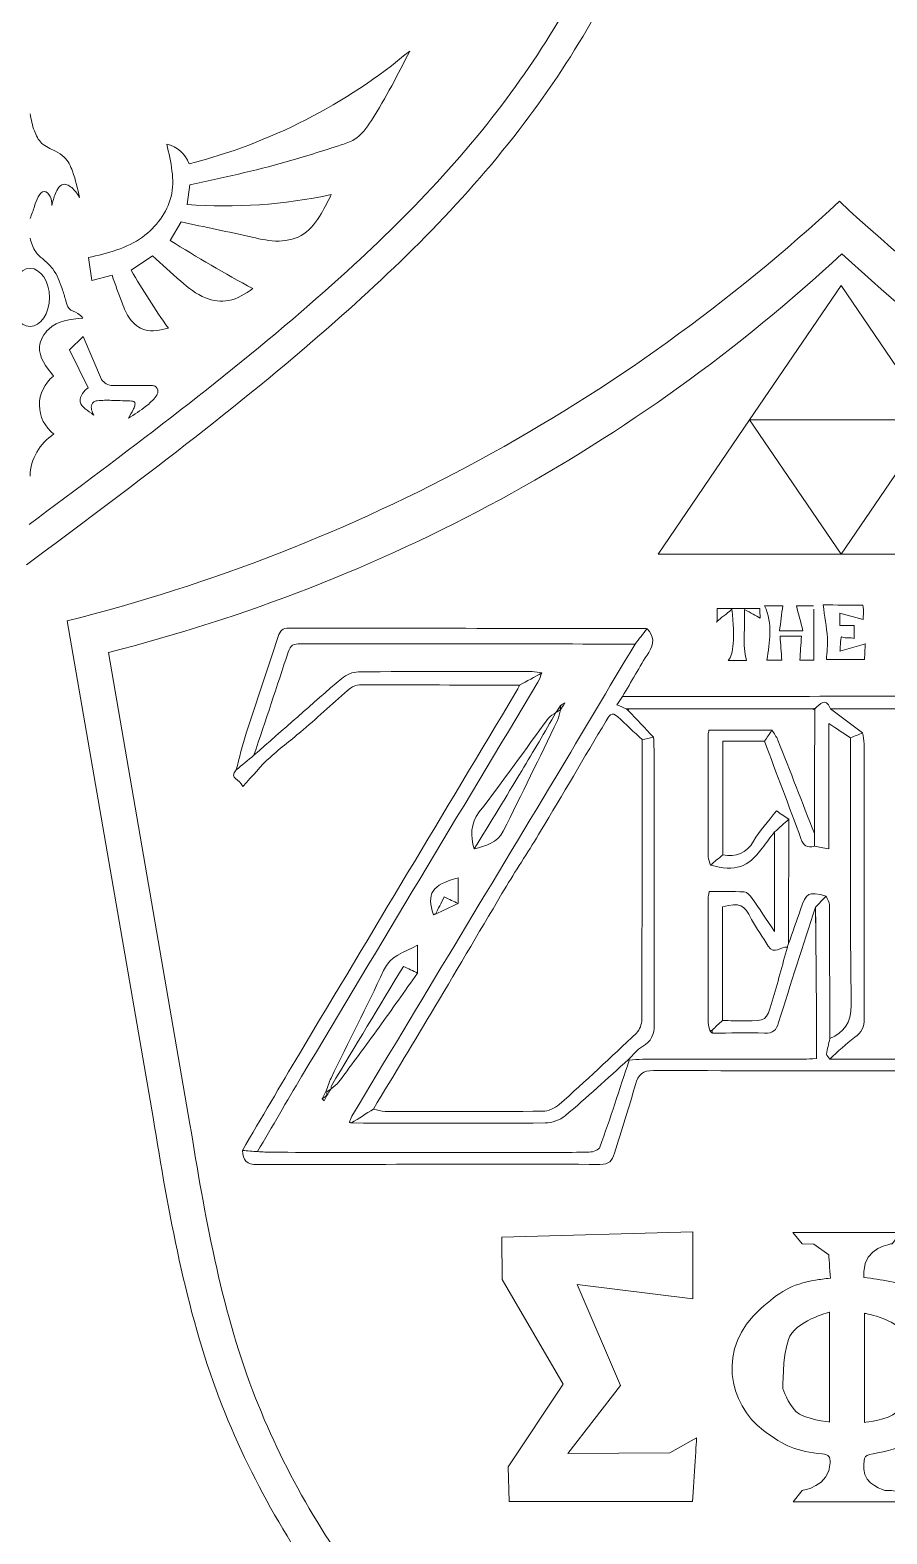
# Model space of a CAD drawing. Header units: inches. Extents: x 0 to 12, y 0 to 12.
# Drawn here: x 5.506 to 6.429, y 7.56 to 9.18 of the extents above; entities that cross this region are included whole.
import ezdxf

# ---------------------------------------------------------------- set-up
doc = ezdxf.new("R2010")
doc.units = ezdxf.units.IN
doc.header["$MEASUREMENT"] = 0

msp = doc.modelspace()

# ---------------------------------------------------------------- linework, layer by layer
at = {"color": 5, "lineweight": 0}
for p, q in [((5.6754, 8.9922), (5.6786, 9.0135)), ((5.6572, 8.9536), (5.669, 8.9734)), ((5.5692, 8.935), (5.573, 8.9103)), ((5.6151, 8.9216), (5.6383, 8.9369)), ((5.573, 8.9103), (5.5947, 8.916)), ((6.3799, 8.9049), (6.2814, 8.7602)), ((6.4783, 8.7602), (6.3799, 8.9049)), ((5.5634, 8.8502), (5.549, 8.8357)), ((5.5833, 8.8038), (5.5634, 8.8502)), ((5.549, 8.8357), (5.5691, 8.7949)), ((5.6371, 8.7971), (5.5954, 8.7971)), ((6.2814, 8.7602), (6.183, 8.6154)), ((6.3799, 8.6154), (6.2814, 8.7602)), ((6.2814, 8.7602), (6.4783, 8.7602)), ((6.4783, 8.7602), (6.3799, 8.6154)), ((6.183, 8.6154), (6.3799, 8.6154)), ((6.3799, 8.6154), (6.5768, 8.6154)), ((5.5907, 8.5097), (5.6786, 8.0013))]:
    msp.add_line(p, q, dxfattribs=at)
at = {"color": 250, "lineweight": 0}
msp.add_line((5.5464, 8.5437), (5.6389, 8.0085), dxfattribs=at)
at = {"color": 5, "lineweight": 0}
for centre, radius, start, end in [((5.5281, 9.6212), 0.604, 284.3341, 309.8666), ((5.6472, 9.0256), 0.0322, 18.8063, 78.5326), ((5.7156, 9.5413), 0.5506, 265.8076, 282.0733), ((6.4487, 10.2081), 1.4833, 237.7506, 241.7403), ((5.1496, 10.2628), 1.8077, 284.1261, 312.9293), ((7.612, 10.2628), 1.8077, 227.0707, 255.8739), ((6.2748, 9.3008), 0.7609, 209.8934, 215.4983), ((5.5556, 8.7763), 0.0392, 127.8196, 233.1621), ((5.5956, 8.8118), 0.0146, 212.8639, 268.9541), ((5.5624, 8.6978), 0.0561, 122.6808, 178.0796)]:
    msp.add_arc(centre, radius, start, end, dxfattribs=at)
at = {"color": 250, "lineweight": 0}
for centre, start, end in [((5.082, 10.389), 284.1261, 312.9293), ((7.6741, 10.389), 227.0707, 255.8739)]:
    msp.add_arc(centre, 1.9029, start, end, dxfattribs=at)
at = {"color": 5, "lineweight": 0}
msp.add_ellipse((5.5064, 8.8921), major_axis=(0, 0.0313), ratio=0.665933, dxfattribs=at)
at = {"color": 250, "lineweight": 0}
for points in [[(5.5025, 8.6041), (5.6107, 8.6846), (5.8005, 8.8259), (6.0375, 9.0568), (6.1911, 9.3193), (6.225, 9.5139), (6.2417, 9.6169)], [(6.3781, 6.9957), (6.2699, 7.0762), (6.0801, 7.2175), (5.8431, 7.4485), (5.6895, 7.711), (5.6556, 7.9055), (5.6389, 8.0085)], [(6.3781, 6.9957), (6.4862, 7.0762), (6.676, 7.2175), (6.913, 7.4485), (7.0666, 7.711), (7.1005, 7.9055), (7.1172, 8.0085)]]:
    msp.add_open_spline(points, degree=3, knots=[0, 0, 0, 0, 0.0808468, 0.1419248, 0.197496, 0.2597021, 0.2597021, 0.2597021, 0.2597021], dxfattribs=at)
at = {"color": 5, "lineweight": 0}
for points, knots in [([(5.5053, 8.6475), (5.608, 8.724), (5.7883, 8.8582), (6.0135, 9.0776), (6.1594, 9.327), (6.1916, 9.5118), (6.2074, 9.6097)], [0, 0, 0, 0, 0.0808468, 0.1419248, 0.197496, 0.2597021, 0.2597021, 0.2597021, 0.2597021]), ([(5.6786, 9.0135), (5.7134, 9.021), (5.7684, 9.033), (5.8262, 9.0515), (5.8602, 9.0625), (5.8858, 9.0994), (5.9026, 9.1325), (5.9153, 9.1576)], [0, 0, 0, 0, 0.02753964, 0.04351363, 0.0474821, 0.05463243, 0.07669562, 0.07669562, 0.07669562, 0.07669562]), ([(5.5064, 9.0901), (5.5076, 9.0839), (5.5097, 9.0726), (5.518, 9.0565), (5.5321, 9.0509), (5.5456, 9.0429), (5.5543, 9.0244), (5.5576, 9.0092), (5.5596, 8.9998)], [0, 0, 0, 0, 0.00496667, 0.00889983, 0.01334248, 0.01630321, 0.02086423, 0.02843291, 0.02843291, 0.02843291, 0.02843291]), ([(5.5692, 8.935), (5.5898, 8.9399), (5.628, 8.9491), (5.6668, 9.0007), (5.6581, 9.038), (5.6536, 9.0572)], [0, 0, 0, 0, 0.01607831, 0.02987121, 0.04449574, 0.04449574, 0.04449574, 0.04449574]), ([(5.5298, 8.9912), (5.5308, 8.9954), (5.5328, 9.0035), (5.5406, 9.0174), (5.5537, 9.0096), (5.5576, 9.0031), (5.5596, 8.9998)], [0, 0, 0, 0, 0.00351206, 0.00679766, 0.00978558, 0.01288207, 0.01288207, 0.01288207, 0.01288207]), ([(5.5064, 8.9771), (5.5081, 8.9816), (5.5112, 8.9895), (5.5138, 8.9997), (5.5214, 9.0093), (5.5295, 9.0004), (5.5297, 8.9944), (5.5298, 8.9912)], [0, 0, 0, 0, 0.00367448, 0.00651244, 0.00872326, 0.0109429, 0.0134626, 0.0134626, 0.0134626, 0.0134626]), ([(5.669, 8.9734), (5.6945, 8.9681), (5.7295, 8.9608), (5.7737, 8.9505), (5.8035, 8.9579), (5.8196, 8.9806), (5.8273, 8.996), (5.8308, 9.0029)], [0, 0, 0, 0, 0.02023305, 0.02779216, 0.03497388, 0.04239776, 0.04841567, 0.04841567, 0.04841567, 0.04841567]), ([(5.5064, 8.9558), (5.5079, 8.9506), (5.5103, 8.9419), (5.5211, 8.9327), (5.5335, 8.9217), (5.5401, 8.9045), (5.5445, 8.8903), (5.5474, 8.8783), (5.5575, 8.8763), (5.5616, 8.8718), (5.5633, 8.8699)], [0, 0, 0, 0, 0.00412311, 0.00675957, 0.01082209, 0.01687384, 0.02044886, 0.02277519, 0.025562, 0.02745838, 0.02745838, 0.02745838, 0.02745838]), ([(5.6383, 8.9369), (5.6483, 8.9278), (5.6661, 8.9113), (5.6918, 8.8902), (5.7225, 8.8857), (5.7381, 8.8961), (5.7464, 8.9016)], [0, 0, 0, 0, 0.01052872, 0.01884852, 0.02537562, 0.03288337, 0.03288337, 0.03288337, 0.03288337]), ([(5.5947, 8.916), (5.5982, 8.9061), (5.6038, 8.89), (5.6126, 8.868), (5.6311, 8.8531), (5.6466, 8.8569), (5.6553, 8.859)], [0, 0, 0, 0, 0.00813648, 0.01321573, 0.01827977, 0.02485473, 0.02485473, 0.02485473, 0.02485473]), ([(5.5316, 8.8073), (5.5236, 8.8175), (5.5108, 8.8341), (5.5284, 8.8662), (5.5496, 8.8685), (5.5633, 8.8699)], [0, 0, 0, 0, 0.00906876, 0.01459213, 0.02458282, 0.02458282, 0.02458282, 0.02458282]), ([(5.5691, 8.7949), (5.5668, 8.7931), (5.5621, 8.7893), (5.5576, 8.7753), (5.5695, 8.7701), (5.5748, 8.7654), (5.575, 8.7653)], [0, 0, 0, 0, 0.002263082, 0.004672888, 0.009805081, 0.009973743, 0.009973743, 0.009973743, 0.009973743]), ([(5.6122, 8.7619), (5.6187, 8.766), (5.6295, 8.7729), (5.6402, 8.7826), (5.6453, 8.7907), (5.6421, 8.7969), (5.6385, 8.7971), (5.6371, 8.7971)], [0, 0, 0, 0, 0.00596177, 0.00986587, 0.01130521, 0.01296865, 0.01403095, 0.01403095, 0.01403095, 0.01403095]), ([(5.6122, 8.7619), (5.614, 8.7651), (5.6166, 8.7694), (5.6192, 8.7749), (5.6199, 8.7803), (5.6077, 8.7808), (5.5959, 8.7813), (5.5827, 8.7814), (5.5747, 8.7801), (5.571, 8.7742), (5.573, 8.7688), (5.575, 8.7653)], [0, 0, 0, 0, 0.00278599, 0.00388366, 0.00486863, 0.00626844, 0.01134116, 0.01538852, 0.01640716, 0.01732059, 0.0203083, 0.0203083, 0.0203083, 0.0203083]), ([(6.171, 8.5352), (6.1667, 8.5297), (6.1624, 8.5242), (6.158, 8.5187), (6.0379, 8.5188), (5.9178, 8.5188), (5.7976, 8.519), (5.7905, 8.5191), (5.7867, 8.5174), (5.7843, 8.5101), (5.7723, 8.473), (5.7599, 8.436), (5.7475, 8.3989), (5.7411, 8.3936), (5.7347, 8.3883), (5.7283, 8.383), (5.7319, 8.3962), (5.7349, 8.4096), (5.7391, 8.4226), (5.7504, 8.4574), (5.7623, 8.492), (5.7735, 8.5267), (5.7756, 8.5331), (5.7783, 8.5358), (5.7854, 8.5358), (5.9123, 8.5356), (6.0392, 8.5356), (6.1662, 8.5356), (6.1678, 8.5356), (6.1694, 8.5353), (6.171, 8.5352)], [0, 0, 0, 0, 1, 1, 1, 2, 2, 2, 3, 3, 3, 4, 4, 4, 5, 5, 5, 6, 6, 6, 7, 7, 7, 8, 8, 8, 9, 9, 9, 10, 10, 10, 10]), ([(6.171, 8.5352), (6.1784, 8.5271), (6.1789, 8.5191), (6.1727, 8.5095), (6.1627, 8.4942), (6.1539, 8.4781), (6.1446, 8.4623), (6.1427, 8.4594), (6.1408, 8.4565), (6.1385, 8.4531), (6.1423, 8.4515), (6.1452, 8.4502), (6.1481, 8.449), (6.1489, 8.4483), (6.1498, 8.4477), (6.1507, 8.447), (6.1597, 8.4375), (6.1688, 8.428), (6.1778, 8.4185), (6.1737, 8.4176), (6.1696, 8.4166), (6.1655, 8.4157), (6.1568, 8.4239), (6.1482, 8.4322), (6.1395, 8.4403), (6.1326, 8.4468), (6.1295, 8.4405), (6.1268, 8.4359), (6.1032, 8.3964), (6.08, 8.3566), (6.0563, 8.3171), (6.0444, 8.2972), (6.0314, 8.2778), (6.0195, 8.2579), (5.9936, 8.2147), (5.9682, 8.1712), (5.9424, 8.1279), (5.9205, 8.0911), (5.8983, 8.0545), (5.8762, 8.0177), (5.8683, 8.0127), (5.8605, 8.0077), (5.8526, 8.0027), (5.8526, 8.0027), (5.8525, 8.0027), (5.8525, 8.0027), (5.8518, 8.003), (5.8512, 8.0032), (5.8504, 8.0032), (5.8512, 8.0054), (5.8516, 8.0079), (5.8528, 8.0099), (5.926, 8.1318), (5.9994, 8.2535), (6.0726, 8.3754), (6.1012, 8.4231), (6.1295, 8.471), (6.158, 8.5187), (6.1624, 8.5242), (6.1667, 8.5297), (6.171, 8.5352)], [0, 0, 0, 0, 1, 1, 1, 2, 2, 2, 3, 3, 3, 4, 4, 4, 5, 5, 5, 6, 6, 6, 7, 7, 7, 8, 8, 8, 9, 9, 9, 10, 10, 10, 11, 11, 11, 12, 12, 12, 13, 13, 13, 14, 14, 14, 15, 15, 15, 16, 16, 16, 17, 17, 17, 18, 18, 18, 19, 19, 19, 20, 20, 20, 20]), ([(6.0577, 8.4876), (6.0542, 8.4881), (6.0506, 8.489), (6.047, 8.489), (5.9847, 8.4891), (5.9224, 8.4893), (5.8601, 8.4887), (5.854, 8.4887), (5.8467, 8.4856), (5.842, 8.4816), (5.8102, 8.4544), (5.779, 8.4265), (5.7475, 8.3989), (5.7599, 8.436), (5.7723, 8.473), (5.7843, 8.5101), (5.7867, 8.5174), (5.7905, 8.5191), (5.7976, 8.519), (5.9178, 8.5188), (6.0379, 8.5188), (6.158, 8.5187), (6.1295, 8.471), (6.1012, 8.4231), (6.0726, 8.3754), (5.9994, 8.2535), (5.926, 8.1318), (5.8528, 8.0099), (5.8516, 8.0079), (5.8512, 8.0054), (5.8504, 8.0032), (5.8511, 8.003), (5.8518, 8.0029), (5.8525, 8.0027), (5.8525, 8.0027), (5.8526, 8.0027), (5.8526, 8.0027), (5.9221, 8.0026), (5.9917, 8.0022), (6.0613, 8.0027), (6.0686, 8.0027), (6.0773, 8.0058), (6.0828, 8.0105), (6.1061, 8.0301), (6.1283, 8.0508), (6.1509, 8.0711), (6.1509, 8.0711), (6.1516, 8.0702), (6.1516, 8.0702), (6.1413, 8.039), (6.1312, 8.0077), (6.1202, 7.9768), (6.1192, 7.9738), (6.1127, 7.9714), (6.1087, 7.9713), (6.0839, 7.9708), (6.0591, 7.971), (6.0343, 7.971), (5.9453, 7.971), (5.8562, 7.971), (5.7672, 7.9711), (5.7619, 7.9711), (5.7567, 7.9715), (5.7514, 7.9718), (5.7672, 7.9988), (5.7827, 8.0259), (5.7988, 8.0527), (5.8835, 8.1944), (5.9685, 8.3361), (6.0533, 8.4777), (6.0551, 8.4808), (6.0562, 8.4843), (6.0577, 8.4876)], [0, 0, 0, 0, 1, 1, 1, 2, 2, 2, 3, 3, 3, 4, 4, 4, 5, 5, 5, 6, 6, 6, 7, 7, 7, 8, 8, 8, 9, 9, 9, 10, 10, 10, 11, 11, 11, 12, 12, 12, 13, 13, 13, 14, 14, 14, 15, 15, 15, 16, 16, 16, 17, 17, 17, 18, 18, 18, 19, 19, 19, 20, 20, 20, 21, 21, 21, 22, 22, 22, 23, 23, 23, 24, 24, 24, 24]), ([(6.0577, 8.4876), (6.0497, 8.4832), (6.0416, 8.4788), (6.0336, 8.4744), (5.9761, 8.4745), (5.9187, 8.4747), (5.8613, 8.4746), (5.858, 8.4746), (5.8539, 8.4734), (5.8514, 8.4713), (5.8343, 8.4565), (5.8176, 8.4411), (5.8005, 8.4263), (5.7888, 8.4162), (5.7762, 8.4071), (5.7648, 8.3966), (5.7549, 8.3874), (5.7462, 8.3769), (5.7354, 8.3653), (5.7322, 8.3735), (5.7204, 8.3735), (5.7283, 8.383), (5.7347, 8.3883), (5.7411, 8.3936), (5.7475, 8.3989), (5.779, 8.4265), (5.8102, 8.4544), (5.842, 8.4816), (5.8467, 8.4856), (5.854, 8.4887), (5.8601, 8.4887), (5.9224, 8.4893), (5.9847, 8.4891), (6.047, 8.489), (6.0506, 8.489), (6.0542, 8.4881), (6.0577, 8.4876)], [0, 0, 0, 0, 1, 1, 1, 2, 2, 2, 3, 3, 3, 4, 4, 4, 5, 5, 5, 6, 6, 6, 7, 7, 7, 8, 8, 8, 9, 9, 9, 10, 10, 10, 11, 11, 11, 12, 12, 12, 12]), ([(5.7514, 7.9718), (5.746, 7.9722), (5.7406, 7.9727), (5.7351, 7.9732), (5.7555, 8.0078), (5.7757, 8.0427), (5.7964, 8.0772), (5.8741, 8.2071), (5.9519, 8.337), (6.0297, 8.4669), (6.0311, 8.4693), (6.0323, 8.4719), (6.0336, 8.4744), (6.0416, 8.4788), (6.0497, 8.4832), (6.0577, 8.4876), (6.0562, 8.4843), (6.0551, 8.4808), (6.0533, 8.4777), (5.9685, 8.3361), (5.8835, 8.1944), (5.7988, 8.0527), (5.7827, 8.0259), (5.7672, 7.9988), (5.7514, 7.9718)], [0, 0, 0, 0, 1, 1, 1, 2, 2, 2, 3, 3, 3, 4, 4, 4, 5, 5, 5, 6, 6, 6, 7, 7, 7, 8, 8, 8, 8]), ([(6.5132, 8.4619), (6.5089, 8.4576), (6.5046, 8.4533), (6.5004, 8.449), (6.4564, 8.449), (6.4123, 8.449), (6.3683, 8.449), (6.3629, 8.4627), (6.3573, 8.4533), (6.3518, 8.4492), (6.3509, 8.4491), (6.3499, 8.4491), (6.3489, 8.449), (6.283, 8.449), (6.217, 8.449), (6.151, 8.449), (6.15, 8.449), (6.1491, 8.449), (6.1481, 8.449), (6.1452, 8.4502), (6.1423, 8.4515), (6.1385, 8.4531), (6.1408, 8.4565), (6.1427, 8.4594), (6.1446, 8.4623), (6.2638, 8.4623), (6.383, 8.4624), (6.5022, 8.4624), (6.5058, 8.4624), (6.5095, 8.4621), (6.5132, 8.4619)], [0, 0, 0, 0, 1, 1, 1, 2, 2, 2, 3, 3, 3, 4, 4, 4, 5, 5, 5, 6, 6, 6, 7, 7, 7, 8, 8, 8, 9, 9, 9, 10, 10, 10, 10]), ([(6.403, 8.423), (6.3987, 8.4212), (6.3944, 8.4194), (6.39, 8.4176), (6.3827, 8.4224), (6.3754, 8.4273), (6.3667, 8.4331), (6.3667, 8.3873), (6.3667, 8.3432), (6.3667, 8.2979), (6.3607, 8.299), (6.3559, 8.3), (6.3511, 8.3009), (6.3511, 8.3054), (6.3511, 8.31), (6.3511, 8.3145), (6.3513, 8.3588), (6.3514, 8.4031), (6.3515, 8.4474), (6.3517, 8.448), (6.3518, 8.4486), (6.3518, 8.4492), (6.3573, 8.4533), (6.3629, 8.4627), (6.3683, 8.449), (6.3799, 8.4403), (6.3914, 8.4317), (6.403, 8.423)], [0, 0, 0, 0, 1, 1, 1, 2, 2, 2, 3, 3, 3, 4, 4, 4, 5, 5, 5, 6, 6, 6, 7, 7, 7, 8, 8, 8, 9, 9, 9, 9]), ([(6.7181, 8.443), (6.7458, 8.4312), (6.7661, 8.4123), (6.7802, 8.3849), (6.7996, 8.3474), (6.8084, 8.308), (6.8084, 8.2663), (6.8084, 8.2576), (6.807, 8.2489), (6.8063, 8.2402), (6.8069, 8.2318), (6.8096, 8.223), (6.8077, 8.2153), (6.802, 8.1922), (6.7947, 8.1695), (6.7878, 8.1467), (6.7861, 8.141), (6.7835, 8.1355), (6.7813, 8.1299), (6.7708, 8.1185), (6.7602, 8.1071), (6.7496, 8.0957), (6.7492, 8.0952), (6.7495, 8.0941), (6.7495, 8.0933), (6.7495, 8.0933), (6.7495, 8.0936), (6.7495, 8.0936), (6.726, 8.0731), (6.6961, 8.0687), (6.6676, 8.061), (6.6591, 8.0587), (6.6498, 8.059), (6.6409, 8.059), (6.4866, 8.0589), (6.3323, 8.0588), (6.178, 8.0592), (6.1661, 8.0592), (6.1614, 8.0549), (6.1584, 8.0442), (6.1514, 8.0193), (6.1431, 7.9949), (6.1359, 7.9701), (6.1334, 7.9616), (6.1299, 7.9581), (6.1202, 7.9581), (5.9972, 7.9584), (5.8743, 7.9582), (5.7513, 7.9578), (5.7397, 7.9577), (5.7353, 7.9625), (5.7351, 7.9732), (5.7406, 7.9727), (5.746, 7.9722), (5.7514, 7.9718), (5.7567, 7.9715), (5.7619, 7.9711), (5.7672, 7.9711), (5.8562, 7.971), (5.9453, 7.971), (6.0343, 7.971), (6.0591, 7.971), (6.0839, 7.9708), (6.1087, 7.9713), (6.1127, 7.9714), (6.1192, 7.9738), (6.1202, 7.9768), (6.1312, 8.0077), (6.1413, 8.039), (6.1516, 8.0702), (6.1564, 8.0706), (6.1613, 8.0714), (6.1661, 8.0714), (6.2239, 8.0715), (6.2816, 8.0714), (6.3394, 8.0715), (6.3437, 8.0715), (6.348, 8.0719), (6.3534, 8.0721), (6.3534, 8.0907), (6.3535, 8.1081), (6.3533, 8.1255), (6.3531, 8.1621), (6.3527, 8.1987), (6.3524, 8.2353), (6.3561, 8.2392), (6.3599, 8.2431), (6.3637, 8.2471), (6.365, 8.2439), (6.3673, 8.2408), (6.3673, 8.2377), (6.3676, 8.1897), (6.3676, 8.1416), (6.3677, 8.0936), (6.3665, 8.088), (6.365, 8.0825), (6.3643, 8.0769), (6.3641, 8.0753), (6.3665, 8.0734), (6.3677, 8.0716), (6.4294, 8.0716), (6.4911, 8.0716), (6.5539, 8.0716), (6.5539, 8.0834), (6.5539, 8.0935), (6.5538, 8.1037), (6.5536, 8.1476), (6.5532, 8.1916), (6.5529, 8.2355), (6.5568, 8.2401), (6.5607, 8.2448), (6.5647, 8.2494), (6.5659, 8.2463), (6.5682, 8.2432), (6.5682, 8.2401), (6.5686, 8.1927), (6.5686, 8.1453), (6.5687, 8.0978), (6.5671, 8.0895), (6.5654, 8.0812), (6.5638, 8.0729), (6.5677, 8.0724), (6.5717, 8.0714), (6.5757, 8.0715), (6.6029, 8.072), (6.6301, 8.0725), (6.6573, 8.0735), (6.716, 8.0756), (6.7604, 8.1083), (6.7792, 8.1638), (6.7937, 8.2065), (6.7957, 8.2503), (6.7915, 8.295), (6.7859, 8.3543), (6.7662, 8.4049), (6.7105, 8.4349), (6.713, 8.4376), (6.7155, 8.4403), (6.7181, 8.443)], [0, 0, 0, 0, 1, 1, 1, 2, 2, 2, 3, 3, 3, 4, 4, 4, 5, 5, 5, 6, 6, 6, 7, 7, 7, 8, 8, 8, 9, 9, 9, 10, 10, 10, 11, 11, 11, 12, 12, 12, 13, 13, 13, 14, 14, 14, 15, 15, 15, 16, 16, 16, 17, 17, 17, 18, 18, 18, 19, 19, 19, 20, 20, 20, 21, 21, 21, 22, 22, 22, 23, 23, 23, 24, 24, 24, 25, 25, 25, 26, 26, 26, 27, 27, 27, 28, 28, 28, 29, 29, 29, 30, 30, 30, 31, 31, 31, 32, 32, 32, 33, 33, 33, 34, 34, 34, 35, 35, 35, 36, 36, 36, 37, 37, 37, 38, 38, 38, 39, 39, 39, 40, 40, 40, 41, 41, 41, 42, 42, 42, 43, 43, 43, 44, 44, 44, 45, 45, 45, 46, 46, 46, 46]), ([(6.0776, 8.4523), (6.0776, 8.4523), (6.0777, 8.4524), (6.0777, 8.4524), (6.0761, 8.4499), (6.0744, 8.4474), (6.0728, 8.445), (6.0728, 8.445), (6.0728, 8.445), (6.0728, 8.445), (6.0701, 8.443), (6.0667, 8.4415), (6.0648, 8.4389), (6.0399, 8.4052), (6.0158, 8.371), (5.9902, 8.3378), (5.9802, 8.3248), (5.981, 8.3121), (5.9846, 8.298), (5.9969, 8.3014), (6.0097, 8.3043), (6.016, 8.3171), (6.0357, 8.3568), (6.0552, 8.3966), (6.0746, 8.4365), (6.0763, 8.4399), (6.0766, 8.4439), (6.0775, 8.4477), (6.0775, 8.4477), (6.0774, 8.4476), (6.0774, 8.4476), (6.0791, 8.4501), (6.0808, 8.4527), (6.0824, 8.4552), (6.0808, 8.4543), (6.0792, 8.4533), (6.0776, 8.4523)], [0, 0, 0, 0, 1, 1, 1, 2, 2, 2, 3, 3, 3, 4, 4, 4, 5, 5, 5, 6, 6, 6, 7, 7, 7, 8, 8, 8, 9, 9, 9, 10, 10, 10, 11, 11, 11, 12, 12, 12, 12]), ([(6.0728, 8.445), (6.0606, 8.424), (6.0485, 8.4029), (6.036, 8.3822), (6.0191, 8.354), (6.0018, 8.3261), (5.9846, 8.298), (5.981, 8.3121), (5.9802, 8.3248), (5.9902, 8.3378), (6.0158, 8.371), (6.0399, 8.4052), (6.0648, 8.4389), (6.0667, 8.4415), (6.0701, 8.443), (6.0728, 8.445)], [0, 0, 0, 0, 1, 1, 1, 2, 2, 2, 3, 3, 3, 4, 4, 4, 5, 5, 5, 5]), ([(6.0775, 8.4477), (6.0766, 8.4439), (6.0763, 8.4399), (6.0746, 8.4365), (6.0552, 8.3966), (6.0357, 8.3568), (6.016, 8.3171), (6.0097, 8.3043), (5.9969, 8.3014), (5.9846, 8.298), (6.0018, 8.3261), (6.0191, 8.354), (6.036, 8.3822), (6.0485, 8.4029), (6.0606, 8.424), (6.0728, 8.445), (6.0728, 8.445), (6.0728, 8.445), (6.0728, 8.445), (6.0743, 8.4459), (6.0759, 8.4468), (6.0775, 8.4477)], [0, 0, 0, 0, 1, 1, 1, 2, 2, 2, 3, 3, 3, 4, 4, 4, 5, 5, 5, 6, 6, 6, 7, 7, 7, 7]), ([(6.0775, 8.4477), (6.0759, 8.4468), (6.0743, 8.4459), (6.0728, 8.445), (6.0744, 8.4474), (6.0761, 8.4499), (6.0777, 8.4524), (6.0776, 8.4508), (6.0775, 8.4492), (6.0774, 8.4476), (6.0774, 8.4476), (6.0775, 8.4477), (6.0775, 8.4477)], [0, 0, 0, 0, 1, 1, 1, 2, 2, 2, 3, 3, 3, 4, 4, 4, 4]), ([(6.0774, 8.4476), (6.0775, 8.4492), (6.0776, 8.4508), (6.0777, 8.4524), (6.0777, 8.4524), (6.0776, 8.4523), (6.0776, 8.4523), (6.0792, 8.4533), (6.0808, 8.4543), (6.0824, 8.4552), (6.0808, 8.4527), (6.0791, 8.4501), (6.0774, 8.4476)], [0, 0, 0, 0, 1, 1, 1, 2, 2, 2, 3, 3, 3, 4, 4, 4, 4]), ([(6.0824, 8.4552), (6.0808, 8.4543), (6.0792, 8.4533), (6.0776, 8.4523), (6.0792, 8.4533), (6.0808, 8.4543), (6.0824, 8.4552)], [0, 0, 0, 0, 1, 1, 1, 2, 2, 2, 2]), ([(6.151, 8.449), (6.1509, 8.4483), (6.1508, 8.4477), (6.1507, 8.447), (6.1498, 8.4477), (6.1489, 8.4483), (6.1481, 8.449), (6.1491, 8.449), (6.15, 8.449), (6.151, 8.449)], [0, 0, 0, 0, 1, 1, 1, 2, 2, 2, 3, 3, 3, 3]), ([(6.151, 8.449), (6.217, 8.449), (6.283, 8.449), (6.3489, 8.449), (6.3498, 8.4485), (6.3506, 8.448), (6.3515, 8.4474), (6.3514, 8.4031), (6.3513, 8.3588), (6.3511, 8.3145), (6.3381, 8.348), (6.3251, 8.3816), (6.3119, 8.415), (6.3103, 8.4189), (6.3076, 8.4223), (6.3054, 8.4259), (6.283, 8.4259), (6.2607, 8.4259), (6.2375, 8.4259), (6.2373, 8.4246), (6.2368, 8.4227), (6.2368, 8.4207), (6.2367, 8.377), (6.2367, 8.3332), (6.2368, 8.2895), (6.2369, 8.2865), (6.2384, 8.2835), (6.2392, 8.2805), (6.2662, 8.2733), (6.2795, 8.2777), (6.295, 8.2988), (6.2993, 8.3047), (6.3038, 8.3105), (6.3082, 8.3163), (6.3082, 8.2814), (6.3082, 8.2466), (6.3082, 8.2089), (6.2991, 8.2226), (6.2919, 8.2338), (6.2842, 8.2446), (6.2821, 8.2476), (6.2786, 8.2514), (6.2755, 8.2516), (6.2631, 8.2524), (6.2506, 8.252), (6.2377, 8.252), (6.2372, 8.2486), (6.2367, 8.2467), (6.2367, 8.2447), (6.2367, 8.2001), (6.2367, 8.1554), (6.2368, 8.1108), (6.2368, 8.1077), (6.2381, 8.1046), (6.2389, 8.1015), (6.2397, 8.1008), (6.2405, 8.1001), (6.2413, 8.0994), (6.26, 8.0995), (6.2787, 8.1003), (6.2974, 8.0995), (6.3067, 8.0991), (6.31, 8.1026), (6.3126, 8.1109), (6.3255, 8.1525), (6.339, 8.1938), (6.3523, 8.2353), (6.3527, 8.1987), (6.3531, 8.1621), (6.3533, 8.1255), (6.3535, 8.1081), (6.3534, 8.0907), (6.3534, 8.0721), (6.348, 8.0719), (6.3437, 8.0715), (6.3394, 8.0715), (6.2816, 8.0714), (6.2239, 8.0715), (6.1661, 8.0714), (6.1613, 8.0714), (6.1564, 8.0706), (6.1516, 8.0702), (6.1516, 8.0702), (6.1509, 8.0711), (6.1509, 8.0711), (6.1559, 8.0758), (6.1602, 8.0816), (6.1659, 8.085), (6.1753, 8.0906), (6.1787, 8.0977), (6.1787, 8.1088), (6.1783, 8.2076), (6.1785, 8.3064), (6.1784, 8.4051), (6.1784, 8.4096), (6.1781, 8.414), (6.1778, 8.4185), (6.1688, 8.428), (6.1597, 8.4375), (6.1507, 8.447), (6.1508, 8.4477), (6.1509, 8.4483), (6.151, 8.449)], [0, 0, 0, 0, 1, 1, 1, 2, 2, 2, 3, 3, 3, 4, 4, 4, 5, 5, 5, 6, 6, 6, 7, 7, 7, 8, 8, 8, 9, 9, 9, 10, 10, 10, 11, 11, 11, 12, 12, 12, 13, 13, 13, 14, 14, 14, 15, 15, 15, 16, 16, 16, 17, 17, 17, 18, 18, 18, 19, 19, 19, 20, 20, 20, 21, 21, 21, 22, 22, 22, 23, 23, 23, 24, 24, 24, 25, 25, 25, 26, 26, 26, 27, 27, 27, 28, 28, 28, 29, 29, 29, 30, 30, 30, 31, 31, 31, 32, 32, 32, 33, 33, 33, 34, 34, 34, 34]), ([(6.3518, 8.4492), (6.3518, 8.4486), (6.3517, 8.448), (6.3515, 8.4474), (6.3506, 8.448), (6.3498, 8.4485), (6.3489, 8.449), (6.3499, 8.4491), (6.3509, 8.4491), (6.3518, 8.4492)], [0, 0, 0, 0, 1, 1, 1, 2, 2, 2, 3, 3, 3, 3]), ([(6.4683, 8.1006), (6.4807, 8.0998), (6.4931, 8.0983), (6.5054, 8.0987), (6.508, 8.0988), (6.5112, 8.1059), (6.5126, 8.1102), (6.5262, 8.1519), (6.5395, 8.1937), (6.5529, 8.2355), (6.5532, 8.1916), (6.5536, 8.1476), (6.5538, 8.1037), (6.5539, 8.0935), (6.5539, 8.0834), (6.5539, 8.0716), (6.4911, 8.0716), (6.4294, 8.0716), (6.3677, 8.0716), (6.3766, 8.0795), (6.3851, 8.0881), (6.3946, 8.0951), (6.4018, 8.1004), (6.405, 8.1059), (6.4049, 8.1152), (6.4046, 8.2139), (6.4047, 8.3126), (6.4047, 8.4113), (6.4047, 8.4152), (6.4036, 8.4191), (6.403, 8.423), (6.3914, 8.4317), (6.3799, 8.4403), (6.3683, 8.449), (6.4123, 8.449), (6.4564, 8.449), (6.5004, 8.449), (6.4891, 8.4404), (6.4777, 8.4319), (6.4664, 8.4233), (6.4655, 8.4191), (6.4638, 8.4149), (6.4638, 8.4108), (6.4637, 8.3115), (6.4637, 8.2123), (6.4638, 8.113), (6.4638, 8.1088), (6.4655, 8.1047), (6.4664, 8.1005), (6.4671, 8.1006), (6.4677, 8.1006), (6.4683, 8.1006)], [0, 0, 0, 0, 1, 1, 1, 2, 2, 2, 3, 3, 3, 4, 4, 4, 5, 5, 5, 6, 6, 6, 7, 7, 7, 8, 8, 8, 9, 9, 9, 10, 10, 10, 11, 11, 11, 12, 12, 12, 13, 13, 13, 14, 14, 14, 15, 15, 15, 16, 16, 16, 17, 17, 17, 17]), ([(6.2974, 8.4139), (6.2828, 8.4139), (6.2683, 8.4139), (6.2524, 8.4139), (6.2524, 8.3726), (6.2524, 8.3321), (6.2524, 8.2917), (6.248, 8.2879), (6.2436, 8.2842), (6.2392, 8.2805), (6.2384, 8.2835), (6.2369, 8.2865), (6.2368, 8.2895), (6.2367, 8.3332), (6.2367, 8.377), (6.2368, 8.4207), (6.2368, 8.4227), (6.2373, 8.4246), (6.2375, 8.4259), (6.2607, 8.4259), (6.283, 8.4259), (6.3054, 8.4259), (6.3027, 8.4219), (6.3, 8.4179), (6.2974, 8.4139)], [0, 0, 0, 0, 1, 1, 1, 2, 2, 2, 3, 3, 3, 4, 4, 4, 5, 5, 5, 6, 6, 6, 7, 7, 7, 8, 8, 8, 8]), ([(6.2974, 8.4139), (6.3, 8.4179), (6.3027, 8.4219), (6.3054, 8.4259), (6.3076, 8.4223), (6.3103, 8.4189), (6.3119, 8.415), (6.3251, 8.3816), (6.3381, 8.348), (6.3511, 8.3145), (6.3511, 8.31), (6.3511, 8.3054), (6.3511, 8.3009), (6.3434, 8.2986), (6.3394, 8.3014), (6.3366, 8.3091), (6.3238, 8.3441), (6.3105, 8.379), (6.2974, 8.4139)], [0, 0, 0, 0, 1, 1, 1, 2, 2, 2, 3, 3, 3, 4, 4, 4, 5, 5, 5, 6, 6, 6, 6]), ([(5.8762, 8.0177), (5.8804, 8.0169), (5.8846, 8.0152), (5.8887, 8.0152), (5.9453, 8.015), (6.0018, 8.0148), (6.0583, 8.0154), (6.0644, 8.0154), (6.0717, 8.0185), (6.0763, 8.0226), (6.1045, 8.0478), (6.1322, 8.0735), (6.1595, 8.0996), (6.163, 8.1029), (6.1652, 8.1093), (6.1652, 8.1143), (6.1656, 8.2148), (6.1655, 8.3152), (6.1655, 8.4157), (6.1696, 8.4166), (6.1737, 8.4176), (6.1778, 8.4185), (6.1781, 8.414), (6.1784, 8.4096), (6.1784, 8.4051), (6.1785, 8.3064), (6.1783, 8.2076), (6.1787, 8.1088), (6.1787, 8.0977), (6.1753, 8.0906), (6.1659, 8.085), (6.1602, 8.0816), (6.1559, 8.0758), (6.1509, 8.0711), (6.1283, 8.0508), (6.1061, 8.0301), (6.0828, 8.0105), (6.0773, 8.0058), (6.0686, 8.0027), (6.0613, 8.0027), (5.9917, 8.0022), (5.9221, 8.0026), (5.8526, 8.0027), (5.8605, 8.0077), (5.8683, 8.0127), (5.8762, 8.0177)], [0, 0, 0, 0, 1, 1, 1, 2, 2, 2, 3, 3, 3, 4, 4, 4, 5, 5, 5, 6, 6, 6, 7, 7, 7, 8, 8, 8, 9, 9, 9, 10, 10, 10, 11, 11, 11, 12, 12, 12, 13, 13, 13, 14, 14, 14, 15, 15, 15, 15]), ([(6.3677, 8.0936), (6.3831, 8.1006), (6.391, 8.1101), (6.3908, 8.1295), (6.3895, 8.2255), (6.3901, 8.3216), (6.39, 8.4176), (6.3944, 8.4194), (6.3987, 8.4212), (6.403, 8.423), (6.4036, 8.4191), (6.4047, 8.4152), (6.4047, 8.4113), (6.4047, 8.3126), (6.4046, 8.2139), (6.4049, 8.1152), (6.405, 8.1059), (6.4018, 8.1004), (6.3946, 8.0951), (6.3851, 8.0881), (6.3766, 8.0795), (6.3677, 8.0716), (6.3665, 8.0734), (6.3641, 8.0753), (6.3643, 8.0769), (6.365, 8.0825), (6.3665, 8.088), (6.3677, 8.0936)], [0, 0, 0, 0, 1, 1, 1, 2, 2, 2, 3, 3, 3, 4, 4, 4, 5, 5, 5, 6, 6, 6, 7, 7, 7, 8, 8, 8, 9, 9, 9, 9]), ([(6.3232, 8.1959), (6.3228, 8.1947), (6.3224, 8.1934), (6.322, 8.1922), (6.3152, 8.193), (6.3078, 8.1832), (6.3015, 8.1933), (6.2955, 8.2029), (6.2888, 8.2121), (6.2835, 8.2221), (6.2747, 8.2386), (6.2718, 8.2402), (6.2521, 8.2356), (6.2521, 8.1949), (6.2521, 8.154), (6.2521, 8.1131), (6.2484, 8.1097), (6.2447, 8.1062), (6.2409, 8.1028), (6.2402, 8.1024), (6.2395, 8.102), (6.2389, 8.1015), (6.2381, 8.1046), (6.2368, 8.1077), (6.2368, 8.1108), (6.2367, 8.1554), (6.2367, 8.2001), (6.2367, 8.2447), (6.2367, 8.2467), (6.2372, 8.2486), (6.2377, 8.252), (6.2506, 8.252), (6.2631, 8.2524), (6.2755, 8.2516), (6.2786, 8.2514), (6.2821, 8.2476), (6.2842, 8.2446), (6.2919, 8.2338), (6.2991, 8.2226), (6.3082, 8.2089), (6.3082, 8.2466), (6.3082, 8.2814), (6.3082, 8.3163), (6.3134, 8.3208), (6.3185, 8.3254), (6.3236, 8.33), (6.3235, 8.2853), (6.3233, 8.2406), (6.3232, 8.1959)], [0, 0, 0, 0, 1, 1, 1, 2, 2, 2, 3, 3, 3, 4, 4, 4, 5, 5, 5, 6, 6, 6, 7, 7, 7, 8, 8, 8, 9, 9, 9, 10, 10, 10, 11, 11, 11, 12, 12, 12, 13, 13, 13, 14, 14, 14, 15, 15, 15, 16, 16, 16, 16]), ([(6.2392, 8.2805), (6.2436, 8.2842), (6.248, 8.2879), (6.2524, 8.2917), (6.2668, 8.2891), (6.2778, 8.2927), (6.2857, 8.3065), (6.2921, 8.3176), (6.3012, 8.3272), (6.3103, 8.3389), (6.3148, 8.3358), (6.3192, 8.3329), (6.3236, 8.33), (6.3185, 8.3254), (6.3134, 8.3208), (6.3082, 8.3163), (6.3038, 8.3105), (6.2993, 8.3047), (6.295, 8.2988), (6.2795, 8.2777), (6.2662, 8.2733), (6.2392, 8.2805)], [0, 0, 0, 0, 1, 1, 1, 2, 2, 2, 3, 3, 3, 4, 4, 4, 5, 5, 5, 6, 6, 6, 7, 7, 7, 7]), ([(5.9431, 8.2277), (5.9431, 8.2277), (5.943, 8.2276), (5.943, 8.2276), (5.9512, 8.2314), (5.9593, 8.2353), (5.9674, 8.2392), (5.9674, 8.2482), (5.9674, 8.2572), (5.9674, 8.2667), (5.9391, 8.2595), (5.933, 8.2496), (5.9409, 8.227), (5.9417, 8.2272), (5.9424, 8.2275), (5.9431, 8.2277)], [0, 0, 0, 0, 1, 1, 1, 2, 2, 2, 3, 3, 3, 4, 4, 4, 5, 5, 5, 5]), ([(5.9409, 8.227), (5.933, 8.2496), (5.9391, 8.2595), (5.9674, 8.2667), (5.9674, 8.2572), (5.9674, 8.2482), (5.9674, 8.2392), (5.9629, 8.2414), (5.9583, 8.2436), (5.9525, 8.2463), (5.949, 8.2395), (5.946, 8.2335), (5.943, 8.2276), (5.943, 8.2276), (5.9431, 8.2277), (5.9431, 8.2277), (5.9423, 8.2277), (5.9416, 8.2274), (5.9409, 8.227)], [0, 0, 0, 0, 1, 1, 1, 2, 2, 2, 3, 3, 3, 4, 4, 4, 5, 5, 5, 6, 6, 6, 6]), ([(6.3232, 8.1959), (6.3276, 8.2082), (6.3322, 8.2204), (6.3362, 8.2327), (6.3423, 8.2512), (6.3443, 8.2524), (6.3637, 8.2471), (6.3599, 8.2431), (6.3561, 8.2392), (6.3524, 8.2353), (6.339, 8.1938), (6.3255, 8.1525), (6.3126, 8.1109), (6.31, 8.1026), (6.3067, 8.0991), (6.2974, 8.0995), (6.2787, 8.1003), (6.26, 8.0995), (6.2413, 8.0994), (6.2412, 8.1006), (6.241, 8.1017), (6.2409, 8.1028), (6.2447, 8.1062), (6.2484, 8.1097), (6.2521, 8.1131), (6.2603, 8.113), (6.2684, 8.1127), (6.2765, 8.1127), (6.2991, 8.1126), (6.2994, 8.1126), (6.3057, 8.1338), (6.3115, 8.1532), (6.3166, 8.1727), (6.322, 8.1922), (6.3224, 8.1934), (6.3228, 8.1947), (6.3232, 8.1959)], [0, 0, 0, 0, 1, 1, 1, 2, 2, 2, 3, 3, 3, 4, 4, 4, 5, 5, 5, 6, 6, 6, 7, 7, 7, 8, 8, 8, 9, 9, 9, 10, 10, 10, 11, 11, 11, 12, 12, 12, 12]), ([(5.943, 8.2276), (5.946, 8.2335), (5.949, 8.2395), (5.9525, 8.2463), (5.9583, 8.2436), (5.9629, 8.2414), (5.9674, 8.2392), (5.9593, 8.2353), (5.9512, 8.2314), (5.943, 8.2276)], [0, 0, 0, 0, 1, 1, 1, 2, 2, 2, 3, 3, 3, 3]), ([(5.9409, 8.227), (5.9416, 8.2274), (5.9423, 8.2277), (5.9431, 8.2277), (5.9424, 8.2275), (5.9417, 8.2272), (5.9409, 8.227)], [0, 0, 0, 0, 1, 1, 1, 2, 2, 2, 2]), ([(5.8257, 8.0321), (5.8273, 8.0345), (5.8289, 8.037), (5.8306, 8.0395), (5.8306, 8.0395), (5.8306, 8.0395), (5.8306, 8.0395), (5.8334, 8.042), (5.8367, 8.044), (5.8389, 8.047), (5.8535, 8.0665), (5.8679, 8.0861), (5.8822, 8.1058), (5.8962, 8.1252), (5.9099, 8.1447), (5.9237, 8.1642), (5.9237, 8.1734), (5.9237, 8.1826), (5.9237, 8.1943), (5.9088, 8.1858), (5.8944, 8.1832), (5.8871, 8.1671), (5.8691, 8.128), (5.8494, 8.0896), (5.8305, 8.0509), (5.8284, 8.0466), (5.827, 8.0419), (5.8253, 8.0374), (5.8239, 8.0345), (5.8225, 8.0316), (5.821, 8.0287), (5.8217, 8.028), (5.8224, 8.0272), (5.8232, 8.0265), (5.824, 8.0284), (5.8249, 8.0303), (5.8258, 8.0322), (5.8258, 8.0322), (5.8257, 8.0321), (5.8257, 8.0321)], [0, 0, 0, 0, 1, 1, 1, 2, 2, 2, 3, 3, 3, 4, 4, 4, 5, 5, 5, 6, 6, 6, 7, 7, 7, 8, 8, 8, 9, 9, 9, 10, 10, 10, 11, 11, 11, 12, 12, 12, 13, 13, 13, 13]), ([(5.8253, 8.0374), (5.827, 8.0419), (5.8284, 8.0466), (5.8305, 8.0509), (5.8494, 8.0896), (5.8691, 8.128), (5.8871, 8.1671), (5.8944, 8.1832), (5.9088, 8.1858), (5.9237, 8.1943), (5.9237, 8.1826), (5.9237, 8.1734), (5.9237, 8.1642), (5.9187, 8.1665), (5.9138, 8.1689), (5.9084, 8.1714), (5.8823, 8.128), (5.8566, 8.0855), (5.831, 8.0429), (5.8305, 8.042), (5.8307, 8.0406), (5.8306, 8.0395), (5.8306, 8.0395), (5.8306, 8.0395), (5.8306, 8.0395), (5.8291, 8.0385), (5.8277, 8.0375), (5.8263, 8.0365), (5.8259, 8.0368), (5.8256, 8.0371), (5.8253, 8.0374)], [0, 0, 0, 0, 1, 1, 1, 2, 2, 2, 3, 3, 3, 4, 4, 4, 5, 5, 5, 6, 6, 6, 7, 7, 7, 8, 8, 8, 9, 9, 9, 10, 10, 10, 10]), ([(5.8306, 8.0395), (5.8307, 8.0406), (5.8305, 8.042), (5.831, 8.0429), (5.8566, 8.0855), (5.8823, 8.128), (5.9084, 8.1714), (5.9138, 8.1689), (5.9187, 8.1665), (5.9237, 8.1642), (5.9099, 8.1447), (5.8962, 8.1252), (5.8822, 8.1058), (5.8679, 8.0861), (5.8535, 8.0665), (5.8389, 8.047), (5.8367, 8.044), (5.8334, 8.042), (5.8306, 8.0395)], [0, 0, 0, 0, 1, 1, 1, 2, 2, 2, 3, 3, 3, 4, 4, 4, 5, 5, 5, 6, 6, 6, 6]), ([(6.2389, 8.1015), (6.2395, 8.102), (6.2402, 8.1024), (6.2409, 8.1028), (6.241, 8.1017), (6.2412, 8.1006), (6.2413, 8.0994), (6.2405, 8.1001), (6.2397, 8.1008), (6.2389, 8.1015)], [0, 0, 0, 0, 1, 1, 1, 2, 2, 2, 3, 3, 3, 3]), ([(5.8258, 8.0322), (5.8242, 8.031), (5.8226, 8.0299), (5.821, 8.0287), (5.8225, 8.0316), (5.8239, 8.0345), (5.8253, 8.0374), (5.8256, 8.0371), (5.8259, 8.0368), (5.8263, 8.0365), (5.8261, 8.035), (5.8259, 8.0335), (5.8257, 8.0321), (5.8257, 8.0321), (5.8258, 8.0322), (5.8258, 8.0322)], [0, 0, 0, 0, 1, 1, 1, 2, 2, 2, 3, 3, 3, 4, 4, 4, 5, 5, 5, 5]), ([(5.8257, 8.0321), (5.8259, 8.0335), (5.8261, 8.035), (5.8263, 8.0365), (5.8277, 8.0375), (5.8291, 8.0385), (5.8306, 8.0395), (5.8289, 8.037), (5.8273, 8.0345), (5.8257, 8.0321)], [0, 0, 0, 0, 1, 1, 1, 2, 2, 2, 3, 3, 3, 3]), ([(5.8258, 8.0322), (5.8249, 8.0303), (5.824, 8.0284), (5.8232, 8.0265), (5.8224, 8.0272), (5.8217, 8.028), (5.821, 8.0287), (5.8226, 8.0299), (5.8242, 8.031), (5.8258, 8.0322)], [0, 0, 0, 0, 1, 1, 1, 2, 2, 2, 3, 3, 3, 3]), ([(6.3808, 7.0392), (6.2781, 7.1156), (6.0977, 7.2498), (5.8726, 7.4692), (5.7267, 7.7186), (5.6945, 7.9034), (5.6786, 8.0013)], [0, 0, 0, 0, 0.0808468, 0.1419248, 0.197496, 0.2597021, 0.2597021, 0.2597021, 0.2597021]), ([(5.8525, 8.0027), (5.8518, 8.0029), (5.8511, 8.003), (5.8504, 8.0032), (5.8512, 8.0032), (5.8518, 8.003), (5.8525, 8.0027)], [0, 0, 0, 0, 1, 1, 1, 2, 2, 2, 2]), ([(6.3808, 7.0392), (6.4835, 7.1156), (6.6639, 7.2498), (6.889, 7.4692), (7.0349, 7.7186), (7.0671, 7.9034), (7.083, 8.0013)], [0, 0, 0, 0, 0.0808468, 0.1419248, 0.197496, 0.2597021, 0.2597021, 0.2597021, 0.2597021])]:
    msp.add_open_spline(points, degree=3, knots=knots, dxfattribs=at)
at = {"color": 1, "lineweight": 0}
for points, knots in [([(6.2463, 8.5428), (6.2463, 8.5472), (6.2463, 8.5517), (6.2463, 8.557), (6.2615, 8.557), (6.2763, 8.557), (6.2922, 8.557), (6.2924, 8.5539), (6.2926, 8.5505), (6.2928, 8.5467), (6.2877, 8.5495), (6.283, 8.5521), (6.2757, 8.556), (6.2769, 8.5356), (6.2732, 8.5181), (6.2781, 8.501), (6.2737, 8.501), (6.2663, 8.501), (6.2584, 8.501), (6.2642, 8.5076), (6.2655, 8.5245), (6.2623, 8.5561), (6.2558, 8.5509), (6.2509, 8.5469), (6.246, 8.543), (6.246, 8.543), (6.2463, 8.5428), (6.2463, 8.5428)], [0, 0, 0, 0, 1, 1, 1, 2, 2, 2, 3, 3, 3, 4, 4, 4, 5, 5, 5, 6, 6, 6, 7, 7, 7, 8, 8, 8, 9, 9, 9, 9]), ([(6.3507, 8.5562), (6.3507, 8.5551), (6.3507, 8.554), (6.3507, 8.5529), (6.3507, 8.5346), (6.3507, 8.5182), (6.3507, 8.5015), (6.3461, 8.5015), (6.3397, 8.5015), (6.3355, 8.5015), (6.336, 8.5098), (6.3366, 8.5181), (6.3372, 8.5272), (6.3293, 8.5272), (6.3226, 8.5272), (6.3141, 8.5272), (6.3148, 8.5186), (6.3154, 8.5103), (6.3161, 8.5013), (6.3114, 8.5013), (6.3043, 8.5013), (6.2998, 8.5013), (6.3033, 8.5207), (6.3063, 8.5403), (6.2975, 8.56), (6.304, 8.56), (6.3105, 8.56), (6.3171, 8.56), (6.3159, 8.5511), (6.3148, 8.5422), (6.3136, 8.5328), (6.3224, 8.5328), (6.329, 8.5328), (6.3388, 8.5328), (6.3362, 8.5428), (6.334, 8.5514), (6.3317, 8.56), (6.3378, 8.56), (6.3439, 8.56), (6.35, 8.56)], [0, 0, 0, 0, 1, 1, 1, 2, 2, 2, 3, 3, 3, 4, 4, 4, 5, 5, 5, 6, 6, 6, 7, 7, 7, 8, 8, 8, 9, 9, 9, 10, 10, 10, 11, 11, 11, 12, 12, 12, 13, 13, 13, 13]), ([(6.4033, 8.5606), (6.4046, 8.5553), (6.4035, 8.545), (6.4035, 8.545), (6.4035, 8.545), (6.3785, 8.5521), (6.3785, 8.5521), (6.3785, 8.5521), (6.3785, 8.5386), (6.3785, 8.5386), (6.3785, 8.5386), (6.3938, 8.5386), (6.3938, 8.5386), (6.3938, 8.5386), (6.3941, 8.5272), (6.3941, 8.5245), (6.3898, 8.5263), (6.3855, 8.5244), (6.3805, 8.5265), (6.3793, 8.5258), (6.3787, 8.5109), (6.3787, 8.5109), (6.3787, 8.5109), (6.406, 8.5188), (6.406, 8.5188), (6.406, 8.5188), (6.4053, 8.507), (6.405, 8.502), (6.3899, 8.502), (6.3758, 8.502), (6.3641, 8.502), (6.3645, 8.51), (6.3657, 8.5178), (6.3652, 8.5254), (6.3643, 8.5373), (6.3621, 8.549), (6.3605, 8.5608), (6.3736, 8.5608), (6.3903, 8.5606), (6.4033, 8.5606)], [0, 0, 0, 0, 1, 1, 1, 2, 2, 2, 3, 3, 3, 4, 4, 4, 5, 5, 5, 6, 6, 6, 7, 7, 7, 8, 8, 8, 9, 9, 9, 10, 10, 10, 11, 11, 11, 12, 12, 12, 13, 13, 13, 13]), ([(6.246, 8.543), (6.246, 8.543), (6.2458, 8.5422), (6.2458, 8.5422), (6.2458, 8.5422), (6.2463, 8.5428), (6.2463, 8.5428), (6.2463, 8.5428), (6.246, 8.543), (6.246, 8.543)], [0, 0, 0, 0, 1, 1, 1, 2, 2, 2, 3, 3, 3, 3])]:
    msp.add_open_spline(points, degree=3, knots=knots, dxfattribs=at)
at = {"color": 2, "lineweight": 0}
for points, knots in [([(6.0957, 7.8288), (6.0957, 7.8288), (6.1422, 7.7199), (6.1422, 7.7199), (6.1422, 7.7199), (6.0854, 7.6465), (6.0854, 7.6465), (6.0854, 7.6465), (6.1955, 7.6472), (6.1955, 7.6472), (6.1955, 7.6472), (6.2243, 7.6634), (6.2243, 7.6634), (6.2243, 7.6634), (6.2214, 7.6196), (6.2197, 7.5948), (6.1467, 7.5948), (6.0222, 7.5948), (6.0222, 7.5948), (6.0222, 7.5948), (6.0214, 7.6322), (6.0214, 7.6322), (6.0214, 7.6322), (6.0805, 7.7212), (6.0805, 7.7212), (6.0805, 7.7212), (6.0149, 7.834), (6.0149, 7.834), (6.0149, 7.834), (6.0143, 7.8798), (6.0143, 7.8798), (6.0143, 7.8798), (6.2202, 7.8855), (6.2202, 7.8855), (6.2202, 7.8614), (6.2203, 7.8373), (6.2203, 7.8133), (6.2203, 7.8133), (6.0957, 7.8288), (6.0957, 7.8288)], [0, 0, 0, 0, 1, 1, 1, 2, 2, 2, 3, 3, 3, 4, 4, 4, 5, 5, 5, 6, 6, 6, 7, 7, 7, 8, 8, 8, 9, 9, 9, 10, 10, 10, 11, 11, 11, 12, 12, 12, 13, 13, 13, 13]), ([(6.4444, 7.8847), (6.4444, 7.8847), (6.4349, 7.8726), (6.4349, 7.8726), (6.4349, 7.8726), (6.4042, 7.8685), (6.4044, 7.8425), (6.4044, 7.8406), (6.4044, 7.8388), (6.4044, 7.8364), (6.4139, 7.8349), (6.4231, 7.8338), (6.4322, 7.832), (6.4554, 7.8275), (6.464, 7.8184), (6.4816, 7.8025), (6.516, 7.7715), (6.5193, 7.7279), (6.4901, 7.692), (6.4686, 7.6657), (6.452, 7.6531), (6.4192, 7.6473), (6.4043, 7.6447), (6.4043, 7.645), (6.4044, 7.6298), (6.4046, 7.6129), (6.4271, 7.6068), (6.4271, 7.6068), (6.4271, 7.6068), (6.4318, 7.6067), (6.4341, 7.6067), (6.4459, 7.6067), (6.4448, 7.5946), (6.4448, 7.5946), (6.4448, 7.5946), (6.3282, 7.5946), (6.3282, 7.5946), (6.3282, 7.5946), (6.3378, 7.6067), (6.3378, 7.6067), (6.3378, 7.6067), (6.3678, 7.611), (6.3681, 7.6366), (6.3682, 7.643), (6.3671, 7.6454), (6.3596, 7.6462), (6.3325, 7.6488), (6.3188, 7.6546), (6.2964, 7.6713), (6.2584, 7.6997), (6.2458, 7.7607), (6.2929, 7.8024), (6.3135, 7.8205), (6.3257, 7.8289), (6.3523, 7.8334), (6.3571, 7.8342), (6.362, 7.8347), (6.3683, 7.8356), (6.3678, 7.844), (6.3666, 7.8608), (6.3666, 7.8608), (6.3666, 7.8608), (6.3506, 7.8721), (6.3506, 7.8721), (6.3506, 7.8721), (6.3379, 7.8726), (6.3379, 7.8726), (6.3379, 7.8726), (6.3279, 7.8847), (6.3279, 7.8847), (6.3279, 7.8847), (6.4444, 7.8847), (6.4444, 7.8847)], [0, 0, 0, 0, 1, 1, 1, 2, 2, 2, 3, 3, 3, 4, 4, 4, 5, 5, 5, 6, 6, 6, 7, 7, 7, 8, 8, 8, 9, 9, 9, 10, 10, 10, 11, 11, 11, 12, 12, 12, 13, 13, 13, 14, 14, 14, 15, 15, 15, 16, 16, 16, 17, 17, 17, 18, 18, 18, 19, 19, 19, 20, 20, 20, 21, 21, 21, 22, 22, 22, 23, 23, 23, 24, 24, 24, 24]), ([(6.3675, 7.7989), (6.3675, 7.7989), (6.3295, 7.7892), (6.3231, 7.7695), (6.3166, 7.7497), (6.3172, 7.7164), (6.3172, 7.7164), (6.3172, 7.7164), (6.3227, 7.7004), (6.3312, 7.692), (6.3398, 7.6835), (6.3675, 7.6804), (6.3675, 7.6804), (6.3675, 7.6804), (6.3675, 7.7989), (6.3675, 7.7989)], [0, 0, 0, 0, 1, 1, 1, 2, 2, 2, 3, 3, 3, 4, 4, 4, 5, 5, 5, 5]), ([(6.4051, 7.6801), (6.4069, 7.6801), (6.4299, 7.6824), (6.4398, 7.6914), (6.4497, 7.7004), (6.4516, 7.7166), (6.4516, 7.7166), (6.4516, 7.7166), (6.4531, 7.7526), (6.4494, 7.7715), (6.4457, 7.7904), (6.4051, 7.7977), (6.4051, 7.7977), (6.4051, 7.7977), (6.4051, 7.7346), (6.4051, 7.6801)], [0, 0, 0, 0, 1, 1, 1, 2, 2, 2, 3, 3, 3, 4, 4, 4, 5, 5, 5, 5])]:
    msp.add_open_spline(points, degree=3, knots=knots, dxfattribs=at)

doc.saveas('drawing.dxf')
